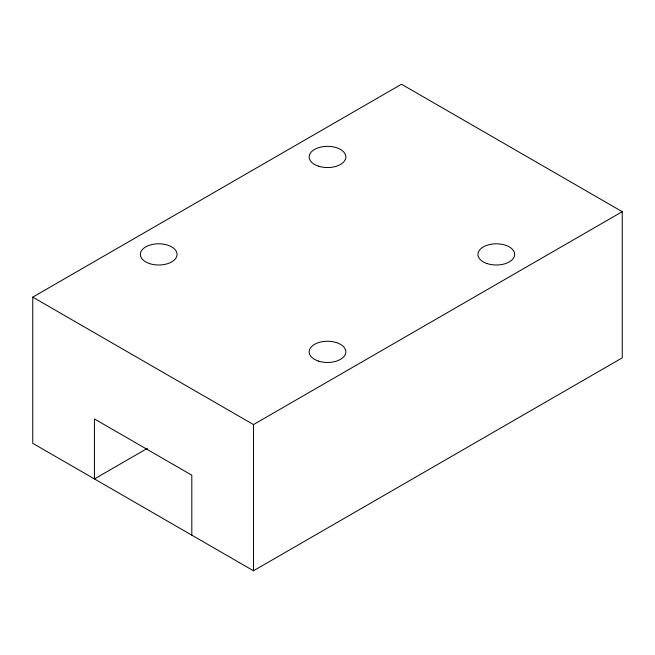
<?xml version="1.0" encoding="UTF-8"?>
<svg xmlns="http://www.w3.org/2000/svg" width="655" height="655" viewBox="0 0 655 655"><rect width="100%" height="100%" fill="white"/><g stroke="black" fill="none" stroke-linecap="round" stroke-linejoin="round"><path stroke-width="0.98" d="M32.75 297.141L401.515 84.233L622.25 211.68L622.25 357.859L253.485 570.767L32.75 443.32L32.75 297.141L253.485 424.579L622.25 211.68M147.49 448.298L94.426 478.936L94.426 418.954L191.809 475.186L191.809 535.16M253.485 424.579L253.485 570.767M318.322 166.133A18.365 10.603 0 0 0 345.865 156.954A18.365 10.603 0 0 0 318.322 147.768A18.365 10.603 0 0 0 318.322 166.133M149.52 263.588A18.365 10.603 0 0 0 177.063 254.41A18.365 10.603 0 0 0 149.52 245.224A18.365 10.603 0 0 0 149.52 263.588M487.115 263.588A18.365 10.603 0 0 0 514.666 254.41A18.365 10.603 0 0 0 487.115 245.224A18.365 10.603 0 0 0 487.115 263.588M318.322 361.044A18.365 10.603 0 0 0 345.865 351.866A18.365 10.603 0 0 0 318.322 342.68A18.365 10.603 0 0 0 318.322 361.044"/></g></svg>
